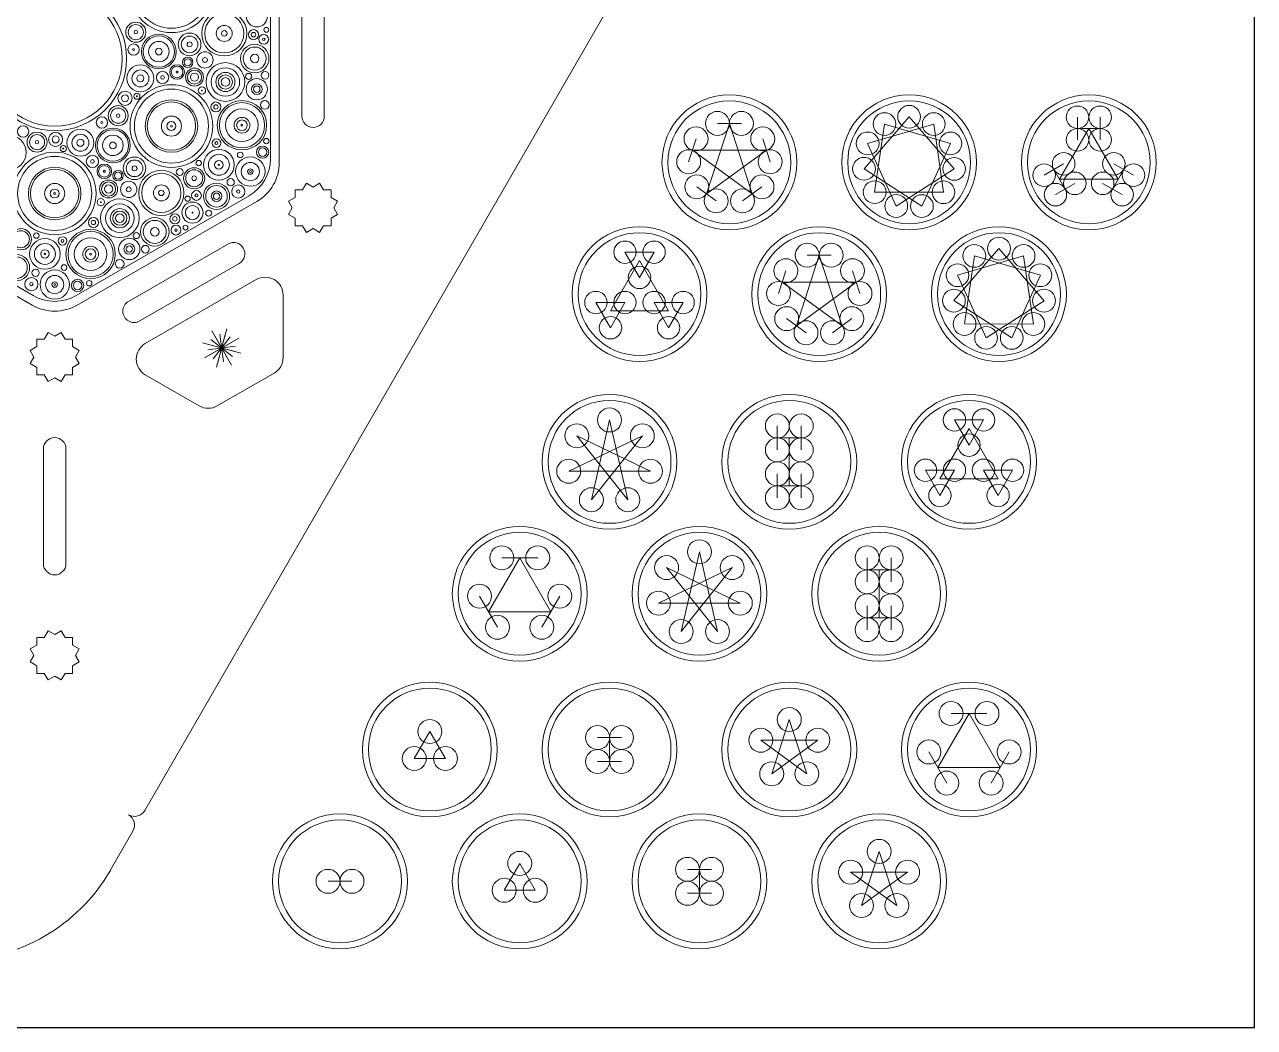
# Model space of a CAD drawing. Header units: millimetres. Extents: x -13 to 587, y 0 to 600.
# Drawn here: x 381.7 to 587, y 0 to 167.4 of the extents above; entities that cross this region are included whole.
import ezdxf

# ---------------------------------------------------------------- set-up
doc = ezdxf.new("R2010")
doc.units = ezdxf.units.MM
doc.layers.get('0').update_dxf_attribs({"true_color": 0x000000})
for name, color, linetype, lineweight, true_color in [('Cut_First', 1, 'Continuous', 20, 0xff0000), ('Cut_Second', 1, 'Continuous', 20, 0xff0000), ('Vector_Score', 5, 'Continuous', 0, 0x0000ff)]:
    doc.layers.add(name, color=color, linetype=linetype, lineweight=lineweight, true_color=true_color)

msp = doc.modelspace()

# ---------------------------------------------------------------- linework, layer by layer
for p, q in [((587, 0), (587, 600)), ((-13, 0), (587, 0))]:
    msp.add_line(p, q)
at = {"layer": 'Cut_First'}
for p, q in [((424.23, 144.36), (424.23, 179)), ((352.98, 137.87), (382.98, 120.55)), ((390.48, 120.55), (420.48, 137.87))]:
    msp.add_line(p, q, dxfattribs=at)
for centre in [(386.73, 161.68), (499.36, 144.38), (529.36, 144.38), (559.36, 144.38), (484.36, 122.38), (514.36, 122.38), (544.36, 122.38), (479.36, 94.38), (509.36, 94.38), (539.36, 94.38), (464.36, 72.38), (494.36, 72.38), (524.36, 72.38), (449.36, 46.38), (479.36, 46.38), (509.36, 46.38), (539.36, 46.38), (434.36, 24.38), (464.36, 24.38), (494.36, 24.38), (524.36, 24.38)]:
    msp.add_circle(centre, 11.25, dxfattribs=at)
for centre, start, end in [((416.73, 144.36), 300, 0), ((386.73, 127.04), 240, 300)]:
    msp.add_arc(centre, 7.5, start, end, dxfattribs=at)
at = {"layer": 'Cut_Second'}
for p, q in [((502.92, 211.38), (401.79, 36.22)), ((427.98, 152.1), (427.98, 171.27)), ((431.73, 171.27), (431.73, 152.1)), ((428.12, 139.78), (426.86, 139.78)), ((426.86, 139.78), (426.86, 138.52)), ((428.76, 140.88), (428.12, 139.78)), ((429.86, 140.25), (428.76, 140.88)), ((430.96, 140.88), (429.86, 140.25)), ((431.59, 139.78), (430.96, 140.88)), ((432.86, 139.78), (431.59, 139.78)), ((432.86, 138.52), (432.86, 139.78)), ((426.86, 138.52), (425.76, 137.88)), ((425.76, 137.88), (426.39, 136.78)), ((433.96, 137.88), (432.86, 138.52)), ((433.32, 136.78), (433.96, 137.88)), ((426.39, 136.78), (425.76, 135.69)), ((425.76, 135.69), (426.86, 135.05)), ((432.86, 135.05), (433.96, 135.69)), ((433.96, 135.69), (433.32, 136.78)), ((426.86, 135.05), (426.86, 133.78)), ((426.86, 133.78), (428.12, 133.78)), ((428.12, 133.78), (428.76, 132.69)), ((430.96, 132.69), (431.59, 133.78)), ((431.59, 133.78), (432.86, 133.78)), ((432.86, 133.78), (432.86, 135.05)), ((428.76, 132.69), (429.86, 133.32)), ((429.86, 133.32), (430.96, 132.69)), ((399.06, 121.17), (415.66, 130.75)), ((417.53, 127.5), (400.93, 117.92)), ((420.36, 124.8), (401.86, 114.12)), ((424.86, 122.21), (424.86, 111.81)), ((385.63, 115.98), (385, 114.89)), ((386.73, 115.35), (385.63, 115.98)), ((387.83, 115.98), (386.73, 115.35)), ((388.46, 114.89), (387.83, 115.98)), ((383.73, 113.62), (382.63, 112.98)), ((382.63, 112.98), (383.27, 111.89)), ((385, 114.89), (383.73, 114.89)), ((383.73, 114.89), (383.73, 113.62)), ((389.73, 114.89), (388.46, 114.89)), ((389.73, 113.62), (389.73, 114.89)), ((390.83, 112.98), (389.73, 113.62)), ((390.2, 111.89), (390.83, 112.98)), ((383.27, 111.89), (382.63, 110.79)), ((390.83, 110.79), (390.2, 111.89)), ((382.63, 110.79), (383.73, 110.15)), ((383.73, 110.15), (383.73, 108.89)), ((383.73, 108.89), (385, 108.89)), ((385, 108.89), (385.63, 107.79)), ((387.83, 107.79), (388.46, 108.89)), ((388.46, 108.89), (389.73, 108.89)), ((389.73, 110.15), (390.83, 110.79)), ((389.73, 108.89), (389.73, 110.15)), ((410.86, 103.73), (401.86, 108.93)), ((423.36, 109.22), (413.86, 103.73)), ((385.63, 107.79), (386.73, 108.42)), ((386.73, 108.42), (387.83, 107.79)), ((384.86, 77.4), (384.86, 96.57)), ((388.61, 96.57), (388.61, 77.4)), ((385.63, 66.19), (385, 65.09)), ((386.73, 65.55), (385.63, 66.19)), ((387.83, 66.19), (386.73, 65.55)), ((388.46, 65.09), (387.83, 66.19)), ((383.73, 63.82), (382.63, 63.19)), ((385, 65.09), (383.73, 65.09)), ((383.73, 65.09), (383.73, 63.82)), ((389.73, 65.09), (388.46, 65.09)), ((389.73, 63.82), (389.73, 65.09)), ((390.83, 63.19), (389.73, 63.82)), ((382.63, 63.19), (383.27, 62.09)), ((383.27, 62.09), (382.63, 60.99)), ((390.2, 62.09), (390.83, 63.19)), ((390.83, 60.99), (390.2, 62.09)), ((382.63, 60.99), (383.73, 60.36)), ((383.73, 60.36), (383.73, 59.09)), ((389.73, 60.36), (390.83, 60.99)), ((389.73, 59.09), (389.73, 60.36)), ((383.73, 59.09), (385, 59.09)), ((385, 59.09), (385.63, 57.99)), ((385.63, 57.99), (386.73, 58.62)), ((386.73, 58.62), (387.83, 57.99)), ((387.83, 57.99), (388.46, 59.09)), ((388.46, 59.09), (389.73, 59.09)), ((396.01, 26.21), (399.79, 32.75))]:
    msp.add_line(p, q, dxfattribs=at)
for centre, radius, start, end in [((429.86, 152.1), 1.88, 180, 0), ((416.59, 129.13), 1.88, 300, 120), ((421.86, 122.21), 3, 0, 120), ((399.99, 119.54), 1.88, 120, 300), ((403.36, 111.52), 3, 120, 240), ((421.86, 111.81), 3, 300, 0), ((412.36, 106.33), 3, 240, 300), ((386.73, 96.57), 1.88, 0, 180), ((386.73, 77.4), 1.88, 180, 0), ((400.06, 37.22), 2, 240, 330), ((398.06, 33.75), 2, 330, 60), ((370.04, 41.2), 30, 270, 330)]:
    msp.add_arc(centre, radius, start, end, dxfattribs=at)
at = {"layer": 'Vector_Score'}
for p, q in [((422.77, 178.33), (422.77, 145.04)), ((521.83, 143.3), (529.36, 151.98)), ((529.36, 151.98), (536.88, 143.29)), ((499.36, 150.88), (495.54, 139.12)), ((497.36, 150.88), (501.36, 150.88)), ((503.18, 139.12), (499.36, 150.88)), ((522.44, 147.54), (533.47, 150.76)), ((523.61, 139.4), (525.25, 150.77)), ((525.25, 150.77), (536.27, 147.53)), ((533.47, 150.76), (535.1, 139.39)), ((554.47, 141.56), (559.36, 150.02)), ((557.48, 151.9), (557.48, 148.14)), ((557.48, 150.02), (561.24, 150.02)), ((559.36, 150.02), (564.24, 141.56)), ((561.24, 148.14), (561.24, 151.9)), ((492.56, 144.48), (493.79, 148.29)), ((504.92, 148.29), (506.16, 144.48)), ((493.18, 146.39), (503.18, 139.12)), ((505.54, 146.39), (493.18, 146.39)), ((495.54, 139.12), (505.54, 146.39)), ((527.21, 137.09), (522.44, 147.54)), ((536.27, 147.53), (531.49, 137.08)), ((555.16, 144.12), (551.9, 142.24)), ((566.81, 142.24), (563.55, 144.12)), ((531.49, 137.08), (521.83, 143.3)), ((536.88, 143.29), (527.21, 137.09)), ((555.41, 139.93), (553.53, 143.18)), ((565.18, 143.18), (563.3, 139.93)), ((497.15, 137.94), (493.92, 140.29)), ((504.8, 140.29), (501.56, 137.94)), ((553.78, 138.99), (557.04, 140.87)), ((564.24, 141.56), (554.47, 141.56)), ((561.67, 140.87), (564.93, 138.99)), ((383.13, 122.15), (354.3, 138.79)), ((419.17, 138.79), (390.34, 122.15)), ((535.1, 139.39), (523.61, 139.4)), ((486.78, 129.38), (481.93, 129.38)), ((481.93, 129.38), (484.36, 125.18)), ((484.36, 125.18), (486.78, 129.38)), ((536.83, 121.3), (544.36, 129.98)), ((544.36, 129.98), (551.88, 121.29)), ((479.51, 119.58), (484.36, 127.98)), ((484.36, 127.98), (489.21, 119.58)), ((514.36, 128.88), (510.54, 117.12)), ((512.36, 128.88), (516.36, 128.88)), ((518.18, 117.12), (514.36, 128.88)), ((537.44, 125.54), (548.47, 128.76)), ((538.61, 117.4), (540.25, 128.77)), ((540.25, 128.77), (551.27, 125.53)), ((548.47, 128.76), (550.1, 117.39)), ((507.56, 122.48), (508.79, 126.29)), ((519.92, 126.29), (521.16, 122.48)), ((542.21, 115.09), (537.44, 125.54)), ((551.27, 125.53), (546.49, 115.08)), ((508.18, 124.39), (518.18, 117.12)), ((520.54, 124.39), (508.18, 124.39)), ((510.54, 117.12), (520.54, 124.39)), ((546.49, 115.08), (536.83, 121.3)), ((551.88, 121.29), (542.21, 115.09)), ((477.08, 120.98), (479.51, 116.78)), ((481.93, 120.98), (477.08, 120.98)), ((479.51, 116.78), (481.93, 120.98)), ((489.21, 119.58), (479.51, 119.58)), ((491.63, 120.98), (486.78, 120.98)), ((486.78, 120.98), (489.21, 116.78)), ((489.21, 116.78), (491.63, 120.98)), ((512.15, 115.94), (508.92, 118.29)), ((519.8, 118.29), (516.56, 115.94)), ((550.1, 117.39), (538.61, 117.4)), ((411.74, 111.75), (417.47, 115.05)), ((416.26, 110.54), (412.95, 116.27)), ((413.2, 111.57), (416.01, 115.23)), ((415.76, 111.4), (413.45, 115.4)), ((413.75, 110.21), (415.46, 116.6)), ((414.01, 111.17), (415.2, 115.63)), ((414.91, 111.11), (414.31, 115.69)), ((417.8, 112.54), (411.41, 114.26)), ((416.9, 113.7), (412.32, 113.1)), ((416.84, 112.8), (412.38, 114)), ((412.61, 112.25), (416.61, 114.56)), ((416.44, 112), (412.78, 114.81)), ((476.32, 88.07), (479.36, 101.38)), ((479.36, 101.38), (482.39, 88.07)), ((541.78, 101.38), (536.93, 101.38)), ((536.93, 101.38), (539.36, 97.18)), ((539.36, 97.18), (541.78, 101.38)), ((472.53, 92.82), (484.83, 98.74)), ((482.39, 88.07), (473.88, 98.74)), ((473.88, 98.74), (486.18, 92.82)), ((484.83, 98.74), (476.32, 88.07)), ((507.36, 96.38), (507.36, 100.38)), ((511.36, 96.38), (511.36, 100.38)), ((534.51, 91.58), (539.36, 99.98)), ((539.36, 99.98), (544.21, 91.58)), ((507.36, 98.38), (511.36, 98.38)), ((509.36, 90.38), (509.36, 98.38)), ((486.18, 92.82), (472.53, 92.82)), ((532.08, 92.98), (534.51, 88.78)), ((536.93, 92.98), (532.08, 92.98)), ((534.51, 88.78), (536.93, 92.98)), ((546.63, 92.98), (541.78, 92.98)), ((541.78, 92.98), (544.21, 88.78)), ((544.21, 88.78), (546.63, 92.98)), ((507.36, 88.38), (507.36, 92.38)), ((507.36, 90.38), (511.36, 90.38)), ((511.36, 88.38), (511.36, 92.38)), ((544.21, 91.58), (534.51, 91.58)), ((459.16, 69.38), (464.36, 78.38)), ((461.36, 78.38), (467.36, 78.38)), ((464.36, 78.38), (469.55, 69.38)), ((491.32, 66.07), (494.36, 79.38)), ((494.36, 79.38), (497.39, 66.07)), ((522.36, 74.38), (522.36, 78.38)), ((526.36, 74.38), (526.36, 78.38)), ((487.53, 70.82), (499.83, 76.74)), ((497.39, 66.07), (488.88, 76.74)), ((488.88, 76.74), (501.18, 70.82)), ((499.83, 76.74), (491.32, 66.07)), ((522.36, 76.38), (526.36, 76.38)), ((524.36, 68.38), (524.36, 76.38)), ((460.66, 66.78), (457.66, 71.97)), ((471.05, 71.97), (468.05, 66.78)), ((501.18, 70.82), (487.53, 70.82)), ((522.36, 66.38), (522.36, 70.38)), ((526.36, 66.38), (526.36, 70.38)), ((469.55, 69.38), (459.16, 69.38)), ((522.36, 68.38), (526.36, 68.38)), ((509.36, 51.38), (506.42, 42.33)), ((512.3, 42.33), (509.36, 51.38)), ((534.16, 43.38), (539.36, 52.38)), ((536.36, 52.38), (542.36, 52.38)), ((539.36, 52.38), (544.55, 43.38)), ((449.36, 49.38), (446.76, 44.88)), ((451.96, 44.88), (449.36, 49.38)), ((477.36, 48.38), (481.36, 48.38)), ((479.36, 44.38), (479.36, 48.38)), ((504.6, 47.92), (512.3, 42.33)), ((514.11, 47.92), (504.6, 47.92)), ((506.42, 42.33), (514.11, 47.92)), ((535.66, 40.78), (532.66, 45.97)), ((546.05, 45.97), (543.05, 40.78)), ((446.76, 44.88), (451.96, 44.88)), ((477.36, 44.38), (481.36, 44.38)), ((544.55, 43.38), (534.16, 43.38)), ((524.36, 29.38), (521.42, 20.33)), ((527.3, 20.33), (524.36, 29.38)), ((464.36, 27.38), (461.76, 22.88)), ((466.96, 22.88), (464.36, 27.38)), ((492.36, 26.38), (496.36, 26.38)), ((494.36, 22.38), (494.36, 26.38)), ((519.6, 25.92), (527.3, 20.33)), ((529.11, 25.92), (519.6, 25.92)), ((521.42, 20.33), (529.11, 25.92)), ((432.36, 24.38), (436.36, 24.38)), ((461.76, 22.88), (466.96, 22.88)), ((492.36, 22.38), (496.36, 22.38))]:
    msp.add_line(p, q, dxfattribs=at)
for centre, radius in [((406.22, 172.93), 6.9), ((406.22, 172.93), 6.18), ((386.73, 161.68), 12), ((420.48, 168.75), 1.77), ((415.04, 165.9), 3.77), ((415.04, 165.9), 3.27), ((400.27, 166.1), 1.67), ((400.27, 166.1), 1.26), ((400.27, 166.1), 0.286), ((415.04, 165.9), 1.33), ((415.04, 165.9), 0.458), ((419.92, 165.69), 0.839), ((422.06, 166.49), 0.403), ((404.12, 162.86), 2.9), ((404.12, 162.86), 2.62), ((404.12, 162.86), 1.71), ((409.25, 164.07), 1.89), ((409.25, 164.07), 1.39), ((409.25, 164.07), 0.416), ((419.92, 165.69), 0.375), ((421.63, 164.91), 0.822), ((421.63, 164.91), 0.209), ((399.9, 163.19), 0.942), ((399.9, 163.19), 0.158), ((404.12, 162.86), 0.562), ((411.82, 161.47), 1.36), ((420.12, 161.7), 2.38), ((420.12, 161.7), 1.92), ((420.12, 161.7), 0.709), ((401.04, 158.39), 2.25), ((407.16, 159.46), 1.22), ((407.16, 159.46), 0.964), ((408.94, 161.07), 0.878), ((408.94, 161.07), 0.597), ((411.82, 161.47), 0.404), ((415.23, 157.79), 3.23), ((415.23, 157.79), 2.38), ((401.04, 158.39), 1.41), ((401.04, 158.39), 0.591), ((404.74, 158.55), 1.02), ((404.74, 158.55), 0.306), ((407.16, 159.46), 0.161), ((410.07, 158.6), 1.5), ((410.07, 158.6), 1.18), ((410.07, 158.6), 0.685), ((415.23, 157.79), 1.6), ((415.23, 157.79), 1.19), ((415.23, 157.79), 0.722), ((419.11, 158.72), 0.514), ((420.47, 156.59), 1.78), ((421.85, 158.9), 0.645), ((398.48, 155.07), 1.18), ((406.22, 150.43), 6.9), ((406.22, 150.43), 6.18), ((411.32, 156.37), 0.614), ((411.32, 156.37), 0.0555), ((420.47, 156.59), 0.894), ((420.47, 156.59), 0.528), ((398.48, 155.07), 0.583), ((400.45, 155.42), 0.513), ((400.45, 155.42), 0.0828), ((406.22, 150.43), 4.38), ((406.22, 150.43), 4.04), ((413.64, 153.62), 0.837), ((413.64, 153.62), 0.36), ((417.99, 150.57), 4.12), ((417.99, 150.57), 3.77), ((421.8, 153.96), 0.726), ((499.36, 144.38), 10.25), ((529.36, 144.38), 10.25), ((559.36, 144.38), 10.25), ((394.62, 151.03), 0.942), ((397.33, 152.17), 1.67), ((397.33, 152.17), 1.26), ((397.33, 152.17), 0.286), ((406.22, 150.43), 1.68), ((417.99, 150.57), 2.72), ((497.36, 150.88), 2), ((501.36, 150.88), 2), ((525.25, 150.77), 1.9), ((529.36, 151.98), 1.9), ((533.47, 150.76), 1.9), ((557.48, 151.9), 1.88), ((561.24, 151.9), 1.88), ((381.46, 149.53), 0.942), ((391.03, 147.65), 2.25), ((396.45, 147.21), 2.9), ((394.62, 151.03), 0.158), ((406.22, 150.43), 0.75), ((406.22, 150.43), 0.168), ((417.99, 150.57), 1.32), ((417.99, 150.57), 0.89), ((417.99, 150.57), 0.15), ((493.79, 148.29), 2), ((504.92, 148.29), 2), ((557.48, 148.14), 1.88), ((561.24, 148.14), 1.88), ((379.06, 146.03), 2.9), ((383.79, 147.75), 1.67), ((383.79, 147.75), 1.26), ((383.79, 147.75), 0.286), ((386.88, 148.2), 1.18), ((386.88, 148.2), 0.583), ((391.03, 147.65), 1.41), ((391.03, 147.65), 0.591), ((396.45, 147.21), 2.62), ((396.45, 147.21), 1.71), ((413.73, 147.59), 0.714), ((413.73, 147.59), 0.241), ((422.06, 147.93), 0.45), ((522.44, 147.54), 1.9), ((536.27, 147.53), 1.9), ((386.73, 139.18), 6.9), ((388.17, 146.68), 0.513), ((388.17, 146.68), 0.0828), ((396.45, 147.21), 0.562), ((414.14, 143.97), 2.56), ((417.7, 145.61), 0.467), ((421.44, 146.07), 1.02), ((421.44, 146.07), 0.713), ((492.56, 144.48), 2), ((506.16, 144.48), 2), ((555.16, 144.12), 1.88), ((563.55, 144.12), 1.88), ((386.73, 139.18), 6.18), ((393.03, 144.52), 1.02), ((393.03, 144.52), 0.306), ((395.02, 142.88), 1.22), ((395.02, 142.88), 0.964), ((400.06, 143.38), 1.89), ((400.06, 143.38), 1.39), ((400.06, 143.38), 0.416), ((410.77, 144.26), 0.453), ((414.14, 143.97), 1.75), ((414.14, 143.97), 0.707), ((414.14, 143.97), 0.103), ((419.39, 142.84), 2.45), ((419.39, 142.84), 1.52), ((521.83, 143.3), 1.9), ((536.88, 143.29), 1.9), ((551.9, 142.24), 1.88), ((566.81, 142.24), 1.88), ((386.73, 139.18), 4.38), ((386.73, 139.18), 4.04), ((395.02, 142.88), 0.161), ((397.31, 142.15), 0.878), ((397.31, 142.15), 0.597), ((404.54, 139.28), 3.77), ((404.54, 139.28), 3.27), ((407.61, 142.76), 0.573), ((410.02, 141.72), 1.77), ((410.02, 141.72), 1.42), ((410.02, 141.72), 0.384), ((416.11, 141.05), 0.609), ((419.39, 142.84), 0.461), ((419.39, 142.84), 0.169), ((493.92, 140.29), 2), ((504.8, 140.29), 2), ((557.04, 140.87), 1.88), ((561.67, 140.87), 1.88), ((386.73, 139.18), 1.68), ((386.73, 139.18), 0.75), ((395.73, 139.93), 1.5), ((395.73, 139.93), 1.18), ((395.73, 139.93), 0.685), ((399.09, 139.86), 1.36), ((399.09, 139.86), 0.404), ((404.54, 139.28), 1.33), ((404.54, 139.28), 0.458), ((410.4, 138.85), 0.814), ((413.75, 138.72), 2.19), ((413.75, 138.72), 1.8), ((413.75, 138.72), 0.877), ((417.38, 139.5), 1.1), ((417.38, 139.5), 0.274), ((497.15, 137.94), 2), ((501.56, 137.94), 2), ((523.61, 139.4), 1.9), ((535.1, 139.39), 1.9), ((553.78, 138.99), 1.88), ((564.93, 138.99), 1.88), ((386.73, 139.18), 0.168), ((394.43, 137.73), 0.614), ((397.61, 135.06), 3.23), ((394.43, 137.73), 0.0555), ((409.73, 135.99), 1.77), ((408.92, 138.32), 0.436), ((410.4, 138.85), 0.247), ((413.75, 138.72), 0.53), ((527.21, 137.09), 1.9), ((531.49, 137.08), 1.9), ((397.61, 135.06), 2.38), ((397.61, 135.06), 1.6), ((397.61, 135.06), 1.19), ((397.61, 135.06), 0.722), ((406.8, 134.94), 0.839), ((409.73, 135.99), 1.18), ((409.73, 135.99), 0.0766), ((412.45, 135.89), 0.501), ((393.2, 134.34), 0.837), ((393.2, 134.34), 0.36), ((403.44, 132.78), 2.38), ((403.44, 132.78), 1.92), ((403.44, 132.78), 0.709), ((406.98, 133.07), 0.822), ((406.8, 134.94), 0.375), ((408.56, 133.49), 0.403), ((381.09, 131.54), 1.77), ((381.09, 131.54), 1.42), ((385.1, 129.09), 2.56), ((383.66, 132.15), 0.453), ((388.03, 131.26), 0.714), ((388.03, 131.26), 0.241), ((392.73, 129.06), 4.12), ((392.73, 129.06), 3.77), ((392.73, 129.06), 2.72), ((399.19, 129.92), 1.78), ((400.36, 132.16), 0.514), ((406.98, 133.07), 0.209), ((484.36, 122.38), 10.25), ((514.36, 122.38), 10.25), ((544.36, 122.38), 10.25), ((544.36, 129.98), 1.9), ((385.1, 129.09), 1.75), ((385.1, 129.09), 0.707), ((392.73, 129.06), 1.32), ((392.73, 129.06), 0.89), ((399.19, 129.92), 0.894), ((399.19, 129.92), 0.528), ((401.88, 129.88), 0.645), ((481.93, 129.38), 1.87), ((486.78, 129.38), 1.87), ((512.36, 128.88), 2), ((516.36, 128.88), 2), ((540.25, 128.77), 1.9), ((548.47, 128.76), 1.9), ((380.36, 126.81), 2.19), ((380.36, 126.81), 1.8), ((385.1, 129.09), 0.103), ((388.3, 126.82), 0.467), ((392.73, 129.06), 0.15), ((397.58, 127.45), 0.726), ((508.79, 126.29), 2), ((519.92, 126.29), 2), ((537.44, 125.54), 1.9), ((551.27, 125.53), 1.9), ((383.55, 125.93), 0.609), ((386.74, 123.98), 2.45), ((386.74, 123.98), 1.52), ((484.36, 125.18), 1.87), ((382.84, 124.05), 1.1), ((382.84, 124.05), 0.274), ((386.74, 123.98), 0.461), ((386.74, 123.98), 0.169), ((390.56, 123.82), 1.02), ((390.56, 123.82), 0.713), ((392.49, 124.21), 0.45), ((507.56, 122.48), 2), ((521.16, 122.48), 2), ((536.83, 121.3), 1.9), ((551.88, 121.29), 1.9), ((477.08, 120.98), 1.87), ((481.93, 120.98), 1.87), ((486.78, 120.98), 1.87), ((491.63, 120.98), 1.87), ((508.92, 118.29), 2), ((519.8, 118.29), 2), ((538.61, 117.4), 1.9), ((550.1, 117.39), 1.9), ((479.51, 116.78), 1.87), ((489.21, 116.78), 1.87), ((512.15, 115.94), 2), ((516.56, 115.94), 2), ((542.21, 115.09), 1.9), ((546.49, 115.08), 1.9), ((479.36, 94.38), 10.25), ((479.36, 101.38), 2), ((509.36, 94.38), 10.25), ((539.36, 94.38), 10.25), ((536.93, 101.38), 1.87), ((541.78, 101.38), 1.87), ((473.88, 98.74), 2), ((484.83, 98.74), 2), ((507.36, 100.38), 2), ((511.36, 100.38), 2), ((539.36, 97.18), 1.87), ((507.36, 96.38), 2), ((511.36, 96.38), 2), ((472.53, 92.82), 2), ((486.18, 92.82), 2), ((532.08, 92.98), 1.87), ((536.93, 92.98), 1.87), ((541.78, 92.98), 1.87), ((546.63, 92.98), 1.87), ((507.36, 92.38), 2), ((511.36, 92.38), 2), ((507.36, 88.38), 2), ((511.36, 88.38), 2), ((534.51, 88.78), 1.87), ((544.21, 88.78), 1.87), ((476.32, 88.07), 2), ((482.39, 88.07), 2), ((464.36, 72.38), 10.25), ((494.36, 72.38), 10.25), ((524.36, 72.38), 10.25), ((461.36, 78.38), 2), ((467.36, 78.38), 2), ((494.36, 79.38), 2), ((522.36, 78.38), 2), ((526.36, 78.38), 2), ((488.88, 76.74), 2), ((499.83, 76.74), 2), ((522.36, 74.38), 2), ((526.36, 74.38), 2), ((457.66, 71.97), 2), ((471.05, 71.97), 2), ((487.53, 70.82), 2), ((501.18, 70.82), 2), ((522.36, 70.38), 2), ((526.36, 70.38), 2), ((460.66, 66.78), 2), ((468.05, 66.78), 2), ((491.32, 66.07), 2), ((497.39, 66.07), 2), ((522.36, 66.38), 2), ((526.36, 66.38), 2), ((449.36, 46.38), 10.25), ((479.36, 46.38), 10.25), ((509.36, 46.38), 10.25), ((539.36, 46.38), 10.25), ((509.36, 51.38), 2), ((536.36, 52.38), 2), ((542.36, 52.38), 2), ((449.36, 49.38), 2), ((477.36, 48.38), 2), ((481.36, 48.38), 2), ((504.6, 47.92), 2), ((514.11, 47.92), 2), ((532.66, 45.97), 2), ((546.05, 45.97), 2), ((446.76, 44.88), 2), ((451.96, 44.88), 2), ((477.36, 44.38), 2), ((481.36, 44.38), 2), ((506.42, 42.33), 2), ((512.3, 42.33), 2), ((535.66, 40.78), 2), ((543.05, 40.78), 2), ((434.36, 24.38), 10.25), ((464.36, 24.38), 10.25), ((494.36, 24.38), 10.25), ((524.36, 24.38), 10.25), ((524.36, 29.38), 2), ((464.36, 27.38), 2), ((492.36, 26.38), 2), ((496.36, 26.38), 2), ((519.6, 25.92), 2), ((529.11, 25.92), 2), ((432.36, 24.38), 2), ((436.36, 24.38), 2), ((461.76, 22.88), 2), ((466.96, 22.88), 2), ((492.36, 22.38), 2), ((496.36, 22.38), 2), ((521.42, 20.33), 2), ((527.3, 20.33), 2)]:
    msp.add_circle(centre, radius, dxfattribs=at)
for centre, start, end in [((415.56, 145.04), 300, 0), ((386.73, 128.39), 240, 300)]:
    msp.add_arc(centre, 7.21, start, end, dxfattribs=at)

doc.saveas('drawing.dxf')
